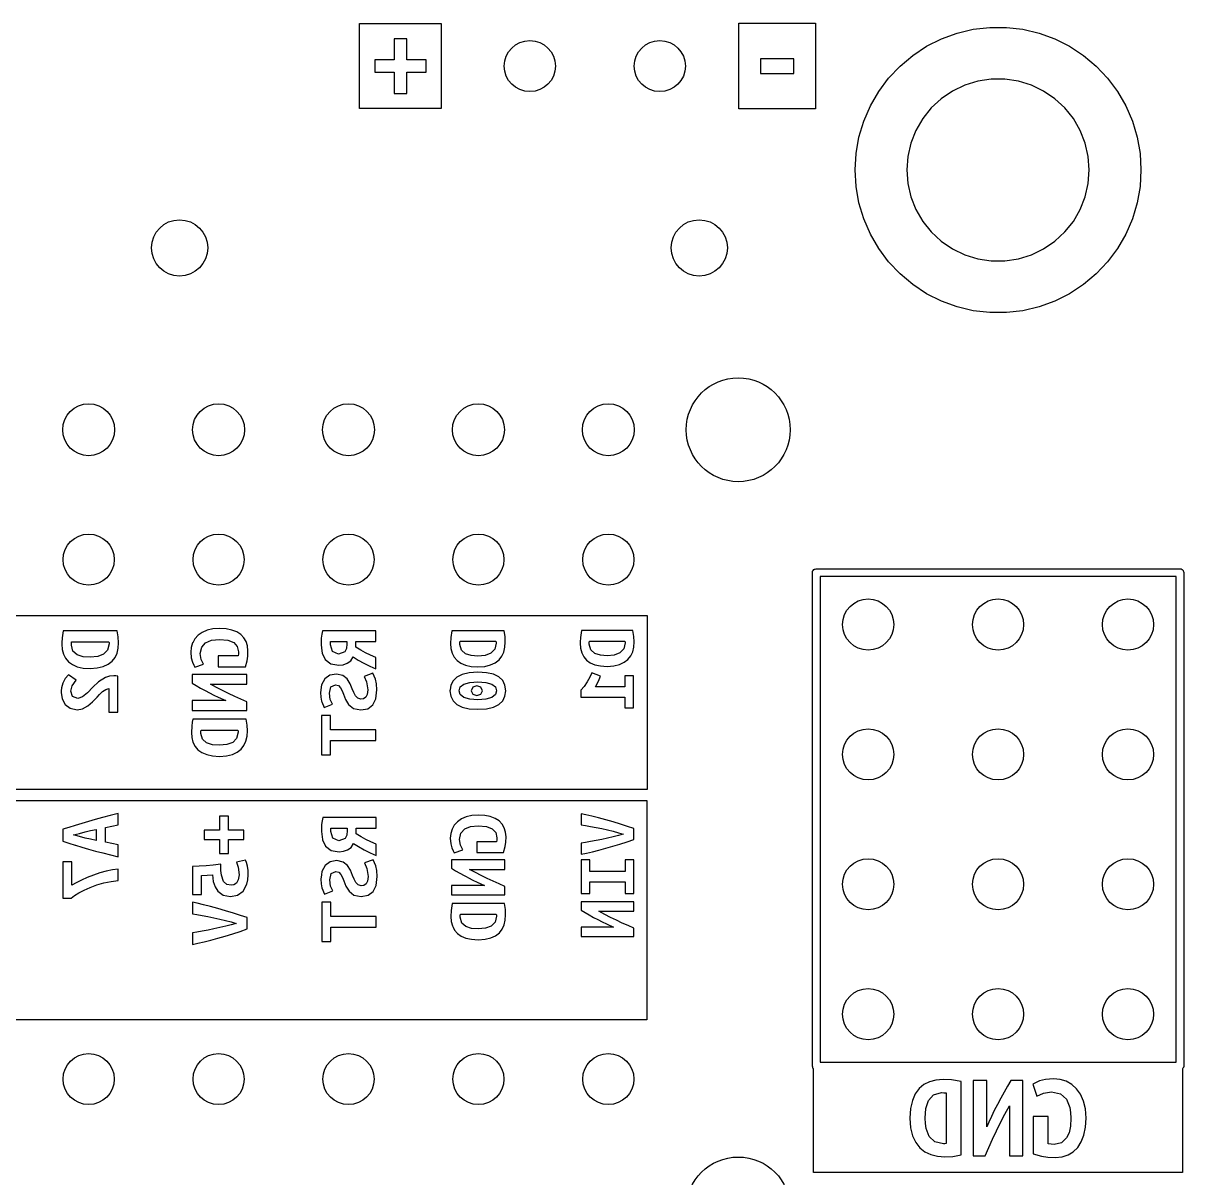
# Model space of a CAD drawing. Extents: x 51 to 109, y -109 to -51.7.
# Drawn here: x 86.35 to 109.04, y -74.32 to -51.74 of the extents above; entities that cross this region are included whole.
import ezdxf

# ---------------------------------------------------------------- set-up
doc = ezdxf.new("R2010")
doc.units = 0
doc.layers.add('BLACK', color=7, linetype='CONTINUOUS')

msp = doc.modelspace()

# ---------------------------------------------------------------- linework, layer by layer
at = {"layer": 'BLACK', "linetype": 'CONTINUOUS'}
for p, q in [((92.9283, -53.4102), (92.9283, -51.7458)), ((92.9283, -51.7458), (93.2259, -51.7458)), ((93.2259, -51.7458), (94.2261, -51.7458)), ((94.2261, -51.7458), (94.2261, -51.7458)), ((94.2261, -51.7458), (94.5237, -51.7458)), ((94.5237, -51.7458), (94.5237, -53.4102)), ((100.342, -53.4166), (100.342, -51.7394)), ((100.342, -51.7394), (100.64, -51.7394)), ((100.64, -51.7394), (101.544, -51.7394)), ((101.544, -51.7394), (101.842, -51.7394)), ((101.842, -51.7394), (101.842, -53.4166)), ((104.303, -52.0445), (104.609, -51.9334)), ((104.609, -51.9334), (104.925, -51.8584)), ((104.925, -51.8584), (105.248, -51.8207)), ((105.248, -51.8207), (105.572, -51.8207)), ((105.572, -51.8207), (105.895, -51.8584)), ((105.895, -51.8584), (106.211, -51.9334)), ((106.211, -51.9334), (106.517, -52.0445)), ((93.8522, -52.0434), (93.5998, -52.0434)), ((93.5998, -52.0434), (93.5998, -52.4577)), ((93.8522, -52.4577), (93.8522, -52.0434)), ((104.013, -52.1903), (104.303, -52.0445)), ((106.517, -52.0445), (106.807, -52.1903)), ((103.493, -52.5777), (103.742, -52.3689)), ((103.742, -52.3689), (104.013, -52.1903)), ((106.807, -52.1903), (107.078, -52.3689)), ((107.078, -52.3689), (107.327, -52.5777)), ((93.5998, -52.4577), (93.2259, -52.4577)), ((93.2259, -52.4577), (93.2259, -52.6983)), ((94.2261, -52.4577), (93.8522, -52.4577)), ((94.2261, -52.6983), (94.2261, -52.4577)), ((101.418, -52.4339), (100.766, -52.4339)), ((100.766, -52.4339), (100.766, -52.7221)), ((101.418, -52.7221), (101.418, -52.4339)), ((103.27, -52.8141), (103.493, -52.5777)), ((107.327, -52.5777), (107.55, -52.8141)), ((93.2259, -52.6983), (93.5998, -52.6983)), ((93.5998, -52.6983), (93.5998, -53.1126)), ((93.8522, -53.1126), (93.8522, -52.6983)), ((93.8522, -52.6983), (94.2261, -52.6983)), ((100.766, -52.7221), (101.418, -52.7221)), ((103.076, -53.0747), (103.27, -52.8141)), ((105.277, -52.832), (105.013, -52.8717)), ((105.543, -52.832), (105.277, -52.832)), ((105.807, -52.8717), (105.543, -52.832)), ((107.55, -52.8141), (107.744, -53.0747)), ((102.913, -53.3561), (103.076, -53.0747)), ((104.519, -53.0659), (104.298, -53.216)), ((104.759, -52.9503), (104.519, -53.0659)), ((105.013, -52.8717), (104.759, -52.9503)), ((106.061, -52.9503), (105.807, -52.8717)), ((106.301, -53.0659), (106.061, -52.9503)), ((106.522, -53.216), (106.301, -53.0659)), ((107.744, -53.0747), (107.907, -53.3561)), ((93.5998, -53.1126), (93.8522, -53.1126)), ((104.298, -53.216), (104.103, -53.3973)), ((106.717, -53.3973), (106.522, -53.216)), ((93.2259, -53.4102), (92.9283, -53.4102)), ((93.5998, -53.4102), (93.2259, -53.4102)), ((94.2261, -53.4102), (93.5998, -53.4102)), ((94.5237, -53.4102), (94.2261, -53.4102)), ((100.64, -53.4166), (100.342, -53.4166)), ((100.766, -53.4166), (100.64, -53.4166)), ((101.544, -53.4166), (100.766, -53.4166)), ((101.842, -53.4166), (101.544, -53.4166)), ((102.784, -53.6544), (102.913, -53.3561)), ((104.103, -53.3973), (103.937, -53.6056)), ((106.883, -53.6056), (106.717, -53.3973)), ((107.907, -53.3561), (108.036, -53.6544)), ((102.691, -53.9657), (102.784, -53.6544)), ((103.937, -53.6056), (103.804, -53.8364)), ((107.016, -53.8364), (106.883, -53.6056)), ((108.036, -53.6544), (108.129, -53.9657)), ((102.635, -54.2856), (102.691, -53.9657)), ((103.804, -53.8364), (103.706, -54.0845)), ((107.114, -54.0845), (107.016, -53.8364)), ((108.129, -53.9657), (108.185, -54.2856)), ((103.706, -54.0845), (103.647, -54.3443)), ((107.173, -54.3443), (107.114, -54.0845)), ((102.616, -54.61), (102.635, -54.2856)), ((103.647, -54.3443), (103.627, -54.61)), ((107.193, -54.61), (107.173, -54.3443)), ((108.185, -54.2856), (108.204, -54.61)), ((102.635, -54.9344), (102.616, -54.61)), ((103.627, -54.61), (103.647, -54.8757)), ((107.173, -54.8757), (107.193, -54.61)), ((108.204, -54.61), (108.185, -54.9344)), ((103.647, -54.8757), (103.706, -55.1355)), ((107.114, -55.1355), (107.173, -54.8757)), ((102.691, -55.2543), (102.635, -54.9344)), ((103.706, -55.1355), (103.804, -55.3836)), ((107.016, -55.3836), (107.114, -55.1355)), ((108.185, -54.9344), (108.129, -55.2543)), ((102.784, -55.5656), (102.691, -55.2543)), ((108.129, -55.2543), (108.036, -55.5656)), ((102.913, -55.8639), (102.784, -55.5656)), ((103.804, -55.3836), (103.937, -55.6144)), ((106.883, -55.6144), (107.016, -55.3836)), ((108.036, -55.5656), (107.907, -55.8639)), ((103.937, -55.6144), (104.103, -55.8227)), ((106.717, -55.8227), (106.883, -55.6144)), ((103.076, -56.1453), (102.913, -55.8639)), ((104.103, -55.8227), (104.298, -56.004)), ((104.298, -56.004), (104.519, -56.1541)), ((106.301, -56.1541), (106.522, -56.004)), ((106.522, -56.004), (106.717, -55.8227)), ((107.907, -55.8639), (107.744, -56.1453)), ((103.27, -56.4059), (103.076, -56.1453)), ((104.519, -56.1541), (104.759, -56.2697)), ((104.759, -56.2697), (105.013, -56.3483)), ((105.807, -56.3483), (106.061, -56.2697)), ((106.061, -56.2697), (106.301, -56.1541)), ((107.744, -56.1453), (107.55, -56.4059)), ((103.493, -56.6423), (103.27, -56.4059)), ((105.013, -56.3483), (105.277, -56.388)), ((105.277, -56.388), (105.543, -56.388)), ((105.543, -56.388), (105.807, -56.3483)), ((107.55, -56.4059), (107.327, -56.6423)), ((103.742, -56.8511), (103.493, -56.6423)), ((107.327, -56.6423), (107.078, -56.8511)), ((104.013, -57.0297), (103.742, -56.8511)), ((107.078, -56.8511), (106.807, -57.0297)), ((104.303, -57.1755), (104.013, -57.0297)), ((104.609, -57.2866), (104.303, -57.1755)), ((106.517, -57.1755), (106.211, -57.2866)), ((106.807, -57.0297), (106.517, -57.1755)), ((104.925, -57.3616), (104.609, -57.2866)), ((105.248, -57.3993), (104.925, -57.3616)), ((105.572, -57.3993), (105.248, -57.3993)), ((105.895, -57.3616), (105.572, -57.3993)), ((106.211, -57.2866), (105.895, -57.3616)), ((101.779, -62.484), (101.781, -62.4743)), ((101.779, -72.136), (101.779, -62.484)), ((101.78, -62.471), (101.782, -62.4681)), ((101.781, -62.4743), (101.78, -62.471)), ((101.782, -62.4681), (101.784, -62.4583)), ((101.784, -62.4583), (101.796, -62.4434)), ((101.796, -62.4434), (101.806, -62.4265)), ((101.806, -62.4265), (101.812, -62.4242)), ((101.812, -62.4242), (101.816, -62.419)), ((101.816, -62.419), (101.836, -62.4157)), ((101.836, -62.4157), (101.854, -62.409)), ((101.854, -62.409), (108.966, -62.409)), ((101.929, -62.559), (101.929, -72.061)), ((108.891, -62.559), (101.929, -62.559)), ((108.891, -72.061), (108.891, -62.559)), ((108.966, -62.409), (108.976, -62.4107)), ((108.976, -62.4107), (108.979, -62.4101)), ((108.979, -62.4101), (108.982, -62.4118)), ((108.982, -62.4118), (108.992, -62.4135)), ((108.992, -62.4135), (109.007, -62.426)), ((109.007, -62.426), (109.023, -62.4358)), ((109.023, -62.4358), (109.026, -62.4421)), ((109.026, -62.4421), (109.031, -62.4465)), ((109.031, -62.4465), (109.034, -62.4657)), ((109.034, -62.4657), (109.041, -62.484)), ((109.041, -62.484), (109.041, -72.136)), ((61.4721, -63.3231), (98.5479, -63.3231)), ((98.5479, -63.3231), (98.5479, -63.5751)), ((87.1307, -63.6241), (87.1097, -63.7626)), ((88.1896, -63.6241), (87.1307, -63.6241)), ((88.2098, -63.7424), (88.1896, -63.6241)), ((88.2159, -63.8555), (88.2098, -63.7424)), ((89.7685, -63.7111), (89.7064, -63.779)), ((89.8479, -63.6553), (89.7685, -63.7111)), ((89.9442, -63.6125), (89.8479, -63.6553)), ((90.0569, -63.5852), (89.9442, -63.6125)), ((90.1856, -63.5761), (90.0569, -63.5852)), ((90.3156, -63.5839), (90.1856, -63.5761)), ((90.4287, -63.6073), (90.3156, -63.5839)), ((90.5248, -63.6449), (90.4287, -63.6073)), ((90.6035, -63.6955), (90.5248, -63.6449)), ((90.665, -63.7585), (90.6035, -63.6955)), ((90.7091, -63.8331), (90.665, -63.7585)), ((92.1872, -63.6891), (92.1786, -63.7635)), ((92.2, -63.6216), (92.1872, -63.6891)), ((93.2422, -63.6216), (92.2, -63.6216)), ((93.2422, -63.8318), (93.2422, -63.6216)), ((94.7113, -63.7538), (94.7062, -63.8702)), ((94.7315, -63.6205), (94.7113, -63.7538)), ((95.7506, -63.6205), (94.7315, -63.6205)), ((95.77, -63.7344), (95.7506, -63.6205)), ((95.7759, -63.8432), (95.77, -63.7344)), ((97.2445, -63.751), (97.2405, -63.8432)), ((97.2645, -63.6194), (97.2445, -63.751)), ((98.2709, -63.6194), (97.2645, -63.6194)), ((98.29, -63.7318), (98.2709, -63.6194)), ((98.2959, -63.8393), (98.29, -63.7318)), ((98.5479, -63.5751), (98.5479, -63.8393)), ((87.1055, -63.8598), (87.1044, -63.8835)), ((87.1044, -63.8835), (87.1123, -63.9859)), ((87.1097, -63.7626), (87.1055, -63.8598)), ((87.1123, -63.9859), (87.136, -64.079)), ((87.292, -63.9028), (87.2929, -63.8713)), ((87.3227, -64.0203), (87.292, -63.9028)), ((87.2929, -63.8713), (87.2973, -63.8397)), ((87.2973, -63.8397), (88.0266, -63.8397)), ((88.0283, -63.8783), (88.0003, -64.0019)), ((88.0266, -63.8397), (88.0283, -63.859)), ((88.0283, -63.859), (88.0283, -63.8783)), ((88.1853, -64.058), (88.2083, -63.9613)), ((88.2083, -63.9613), (88.2159, -63.8555)), ((89.6355, -63.946), (89.6266, -64.0399)), ((89.6621, -63.8582), (89.6355, -63.946)), ((89.6636, -63.8555), (89.6621, -63.8582)), ((89.7064, -63.779), (89.6636, -63.8555)), ((89.8118, -64.0693), (89.8395, -63.9413)), ((89.8395, -63.9413), (89.9165, -63.8556)), ((89.9165, -63.8556), (90.0342, -63.8071)), ((90.0342, -63.8071), (90.1856, -63.7924)), ((90.1856, -63.7924), (90.3524, -63.8076)), ((90.3524, -63.8076), (90.4685, -63.853)), ((90.4685, -63.853), (90.5367, -63.9279)), ((90.5367, -63.9279), (90.5594, -64.0313)), ((90.7357, -63.9185), (90.7091, -63.8331)), ((90.7446, -64.0139), (90.7357, -63.9185)), ((92.1744, -63.8352), (92.1726, -63.895)), ((92.1726, -63.895), (92.1875, -64.0139)), ((92.1786, -63.7635), (92.1744, -63.8352)), ((92.3555, -63.895), (92.3563, -63.866)), ((92.3948, -64.03), (92.3555, -63.895)), ((92.3563, -63.866), (92.3606, -63.8318)), ((92.3606, -63.8318), (92.6784, -63.8318)), ((92.6679, -63.9706), (92.6365, -64.0334)), ((92.6784, -63.8779), (92.6679, -63.9706)), ((92.6784, -63.8318), (92.6784, -63.8779)), ((92.8527, -63.9412), (92.8527, -63.8318)), ((92.8527, -63.8318), (93.2422, -63.8318)), ((92.9494, -63.999), (92.8527, -63.9412)), ((94.7062, -63.8702), (94.7138, -63.9687)), ((94.7138, -63.9687), (94.7366, -64.0583)), ((94.8868, -63.8887), (94.8876, -63.8584)), ((94.9163, -64.0018), (94.8868, -63.8887)), ((94.8876, -63.8584), (94.8918, -63.828)), ((94.8918, -63.828), (95.5937, -63.828)), ((95.5684, -63.9841), (95.4941, -64.0617)), ((95.5953, -63.8651), (95.5684, -63.9841)), ((95.5937, -63.828), (95.5953, -63.8466)), ((95.5953, -63.8466), (95.5953, -63.8651)), ((95.7463, -64.0381), (95.7685, -63.9451)), ((95.7685, -63.9451), (95.7759, -63.8432)), ((97.2405, -63.8432), (97.2395, -63.866)), ((97.2395, -63.866), (97.247, -63.9632)), ((97.247, -63.9632), (97.2695, -64.0517)), ((97.4178, -63.8843), (97.4186, -63.8543)), ((97.4469, -63.9959), (97.4178, -63.8843)), ((97.4186, -63.8543), (97.4228, -63.8243)), ((97.4228, -63.8243), (98.1159, -63.8243)), ((98.0909, -63.9784), (98.0176, -64.0551)), ((98.1176, -63.861), (98.0909, -63.9784)), ((98.1159, -63.8243), (98.1176, -63.8426)), ((98.1176, -63.8426), (98.1176, -63.861)), ((98.2667, -64.0318), (98.2886, -63.9399)), ((98.2886, -63.9399), (98.2959, -63.8393)), ((98.5479, -63.8393), (98.5479, -64.3649)), ((87.136, -64.079), (87.1765, -64.1607)), ((87.1765, -64.1607), (87.235, -64.2289)), ((87.4042, -64.0921), (87.3227, -64.0203)), ((87.5217, -64.129), (87.4042, -64.0921)), ((87.6584, -64.1395), (87.5217, -64.129)), ((87.8066, -64.1263), (87.6584, -64.1395)), ((87.9232, -64.0825), (87.8066, -64.1263)), ((88.0003, -64.0019), (87.9232, -64.0825)), ((88.088, -64.2166), (88.1456, -64.1436)), ((88.1456, -64.1436), (88.1853, -64.058)), ((89.6266, -64.0399), (89.6361, -64.1515)), ((89.6361, -64.1515), (89.6578, -64.2372)), ((89.8308, -64.1835), (89.8118, -64.0693)), ((89.8741, -64.277), (89.8308, -64.1835)), ((90.5525, -64.1143), (90.1614, -64.1143)), ((90.1614, -64.1143), (90.1614, -64.3272)), ((90.5577, -64.0728), (90.5525, -64.1143)), ((90.5594, -64.0313), (90.5577, -64.0728)), ((90.6961, -64.3272), (90.7273, -64.2086)), ((90.7273, -64.2086), (90.7402, -64.1197)), ((90.7402, -64.1197), (90.7446, -64.0139)), ((92.1875, -64.0139), (92.1932, -64.059)), ((92.1932, -64.059), (92.2564, -64.1855)), ((92.2564, -64.1855), (92.3649, -64.2666)), ((92.5178, -64.0813), (92.3948, -64.03)), ((92.6365, -64.0334), (92.5178, -64.0813)), ((92.6869, -64.2572), (92.7531, -64.2073)), ((92.7531, -64.2073), (92.8014, -64.1325)), ((92.8014, -64.1325), (92.8996, -64.194)), ((92.8996, -64.194), (93.0124, -64.2572)), ((93.0449, -64.0531), (92.9494, -63.999)), ((93.1416, -64.102), (93.0449, -64.0531)), ((93.2422, -64.1445), (93.1416, -64.102)), ((93.2422, -64.3649), (93.2422, -64.1445)), ((94.7366, -64.0583), (94.7756, -64.137)), ((94.7756, -64.137), (94.8319, -64.2026)), ((94.8319, -64.2026), (94.9057, -64.2551)), ((94.9947, -64.071), (94.9163, -64.0018)), ((95.1078, -64.1064), (94.9947, -64.071)), ((95.2394, -64.1165), (95.1078, -64.1064)), ((95.3819, -64.1039), (95.2394, -64.1165)), ((95.4941, -64.0617), (95.3819, -64.1039)), ((95.5791, -64.2479), (95.6527, -64.1907)), ((95.6527, -64.1907), (95.7082, -64.1205)), ((95.7082, -64.1205), (95.7463, -64.0381)), ((97.2695, -64.0517), (97.308, -64.1294)), ((97.308, -64.1294), (97.3636, -64.1942)), ((97.3636, -64.1942), (97.4365, -64.2461)), ((97.5244, -64.0642), (97.4469, -63.9959)), ((97.636, -64.0992), (97.5244, -64.0642)), ((97.766, -64.1092), (97.636, -64.0992)), ((97.9068, -64.0967), (97.766, -64.1092)), ((98.0176, -64.0551), (97.9068, -64.0967)), ((98.1015, -64.239), (98.1742, -64.1825)), ((98.1742, -64.1825), (98.229, -64.1132)), ((98.229, -64.1132), (98.2667, -64.0318)), ((87.235, -64.2289), (87.3117, -64.2835)), ((87.3117, -64.2835), (87.4069, -64.3244)), ((87.4069, -64.3244), (87.5219, -64.3501)), ((87.5219, -64.3501), (87.6584, -64.3586)), ((87.6584, -64.3586), (87.798, -64.3492)), ((87.798, -64.3492), (87.9153, -64.3209)), ((87.9153, -64.3209), (88.0115, -64.276)), ((88.0115, -64.276), (88.088, -64.2166)), ((89.6578, -64.2372), (89.6837, -64.2969)), ((89.6837, -64.2969), (89.7045, -64.3324)), ((89.7045, -64.3324), (89.8741, -64.277)), ((90.1614, -64.3272), (90.6961, -64.3272)), ((92.3649, -64.2666), (92.5195, -64.2948)), ((92.5195, -64.2948), (92.6075, -64.2854)), ((92.6075, -64.2854), (92.6869, -64.2572)), ((93.0124, -64.2572), (93.1303, -64.3162)), ((93.1303, -64.3162), (93.2422, -64.3649)), ((94.9057, -64.2551), (94.9973, -64.2945)), ((94.9973, -64.2945), (95.108, -64.3192)), ((95.2377, -64.432), (95.0708, -64.4425)), ((95.108, -64.3192), (95.2394, -64.3274)), ((95.4064, -64.4423), (95.2377, -64.432)), ((95.2394, -64.3274), (95.3737, -64.3183)), ((95.3737, -64.3183), (95.4865, -64.2911)), ((95.4865, -64.2911), (95.5791, -64.2479)), ((97.4365, -64.2461), (97.5269, -64.285)), ((97.5269, -64.285), (97.6362, -64.3094)), ((97.6362, -64.3094), (97.766, -64.3175)), ((97.766, -64.3175), (97.8987, -64.3086)), ((97.8987, -64.3086), (98.0101, -64.2817)), ((98.0101, -64.2817), (98.1015, -64.239)), ((98.5479, -64.3649), (98.5479, -65.1273)), ((87.1272, -64.6435), (87.1009, -64.7353)), ((87.1719, -64.557), (87.1272, -64.6435)), ((87.2359, -64.4813), (87.1719, -64.557)), ((87.3867, -64.5883), (87.2359, -64.4813)), ((87.3043, -64.6987), (87.3867, -64.5883)), ((87.8241, -64.619), (87.7084, -64.7259)), ((87.96, -64.5366), (87.8241, -64.619)), ((88.0371, -64.5122), (87.96, -64.5366)), ((88.1213, -64.5041), (88.0371, -64.5122)), ((88.1581, -64.5033), (88.1213, -64.5041)), ((88.2019, -64.5076), (88.1581, -64.5033)), ((88.2019, -65.2159), (88.2019, -64.5076)), ((90.7221, -64.4743), (89.6508, -64.4743)), ((89.6508, -64.4743), (89.6508, -64.4769)), ((89.6508, -64.4769), (89.6508, -64.6456)), ((89.6508, -64.6456), (89.7302, -64.6941)), ((90.1295, -64.7307), (90.0108, -64.6664)), ((90.0108, -64.6664), (90.7221, -64.6664)), ((90.7221, -64.6664), (90.7221, -64.4743)), ((92.2444, -64.5639), (92.1816, -64.6786)), ((92.3444, -64.4915), (92.2444, -64.5639)), ((92.4768, -64.4674), (92.3444, -64.4915)), ((92.6024, -64.4947), (92.4768, -64.4674)), ((92.6869, -64.5639), (92.6024, -64.4947)), ((92.7433, -64.657), (92.6869, -64.5639)), ((92.7826, -64.7561), (92.7433, -64.657)), ((93.1841, -64.452), (93.0133, -64.5135)), ((93.0133, -64.5135), (93.0645, -64.6237)), ((93.0645, -64.6237), (93.0884, -64.7801)), ((93.2362, -64.5699), (93.1841, -64.452)), ((93.2574, -64.6617), (93.2362, -64.5699)), ((93.2644, -64.7801), (93.2574, -64.6617)), ((94.7544, -64.5983), (94.7094, -64.6877)), ((94.8294, -64.5265), (94.7544, -64.5983)), ((94.9347, -64.474), (94.8294, -64.5265)), ((94.895, -64.7201), (94.9652, -64.6648)), ((95.0708, -64.4425), (94.9347, -64.474)), ((94.9652, -64.6648), (95.0801, -64.6307)), ((95.0801, -64.6307), (95.2377, -64.6193)), ((95.2377, -64.6193), (95.3965, -64.6307)), ((95.3965, -64.6307), (95.5118, -64.6648)), ((95.5436, -64.4732), (95.4064, -64.4423)), ((95.5118, -64.6648), (95.5821, -64.7201)), ((95.6493, -64.5248), (95.5436, -64.4732)), ((95.7243, -64.596), (95.6493, -64.5248)), ((95.7693, -64.686), (95.7243, -64.596)), ((97.3761, -64.6224), (97.3161, -64.7107)), ((97.4278, -64.5291), (97.3761, -64.6224)), ((97.4661, -64.4425), (97.4278, -64.5291)), ((97.636, -64.5091), (97.4661, -64.4425)), ((97.5361, -64.7174), (97.5952, -64.6108)), ((97.5952, -64.6108), (97.636, -64.5091)), ((98.2825, -64.5008), (98.1126, -64.5008)), ((98.1126, -64.5008), (98.1126, -64.7174)), ((98.2825, -65.1273), (98.2825, -64.5008)), ((87.0951, -64.7959), (87.0922, -64.8267)), ((87.0922, -64.8267), (87.1114, -64.9547)), ((87.1009, -64.7353), (87.0951, -64.7959)), ((87.2797, -64.8057), (87.3043, -64.6987)), ((87.3157, -64.9074), (87.2797, -64.8057)), ((87.6058, -64.8329), (87.5112, -64.9153)), ((87.7084, -64.7259), (87.6058, -64.8329)), ((87.7934, -64.9214), (87.8434, -64.8688)), ((87.8434, -64.8688), (87.903, -64.8127)), ((87.903, -64.8127), (87.9652, -64.768)), ((87.9652, -64.768), (88.0231, -64.7496)), ((88.0231, -64.7496), (88.0231, -65.2159)), ((89.7302, -64.6941), (89.8161, -64.7425)), ((89.8161, -64.7425), (89.905, -64.7903)), ((89.905, -64.7903), (89.9935, -64.8368)), ((89.9935, -64.8368), (90.0805, -64.881)), ((90.0805, -64.881), (90.1648, -64.9216)), ((90.2481, -64.7921), (90.1295, -64.7307)), ((90.3664, -64.8507), (90.2481, -64.7921)), ((90.4848, -64.9064), (90.3664, -64.8507)), ((92.1816, -64.6786), (92.1607, -64.8296)), ((92.1607, -64.8296), (92.1662, -64.9208)), ((92.3367, -64.845), (92.367, -64.7194)), ((92.3538, -64.9654), (92.3367, -64.845)), ((92.367, -64.7194), (92.458, -64.6776)), ((92.458, -64.6776), (92.5118, -64.6946)), ((92.5118, -64.6946), (92.5528, -64.7382)), ((92.5528, -64.7382), (92.5844, -64.798)), ((92.5844, -64.798), (92.61, -64.8638)), ((92.61, -64.8638), (92.6519, -64.9672)), ((92.8125, -64.8279), (92.7826, -64.7561)), ((92.8484, -64.8928), (92.8125, -64.8279)), ((92.8937, -64.9407), (92.8484, -64.8928)), ((93.0773, -64.8681), (93.0466, -64.9236)), ((93.0884, -64.7801), (93.0773, -64.8681)), ((93.2441, -64.9516), (93.2644, -64.7801)), ((94.6965, -64.7801), (94.6944, -64.7947)), ((94.6944, -64.7947), (94.7093, -64.9035)), ((94.7094, -64.6877), (94.6965, -64.7801)), ((94.8716, -64.7947), (94.895, -64.7201)), ((94.895, -64.8704), (94.8716, -64.7947)), ((94.9652, -64.9255), (94.895, -64.8704)), ((95.1415, -64.7273), (95.1078, -64.7964)), ((95.1078, -64.7964), (95.1415, -64.8631)), ((95.2208, -64.7019), (95.1415, -64.7273)), ((95.1415, -64.8631), (95.2208, -64.8892)), ((95.2993, -64.7273), (95.2208, -64.7019)), ((95.2208, -64.8892), (95.2993, -64.8631)), ((95.3322, -64.7964), (95.2993, -64.7273)), ((95.2993, -64.8631), (95.3322, -64.7964)), ((95.5821, -64.8704), (95.5118, -64.9255)), ((95.5821, -64.7201), (95.6055, -64.7947)), ((95.605, -64.7964), (95.5821, -64.8704)), ((95.6055, -64.7947), (95.605, -64.7964)), ((95.7843, -64.7947), (95.7693, -64.686)), ((95.7693, -64.9035), (95.7843, -64.7947)), ((97.3161, -64.7107), (97.2511, -64.7824)), ((97.2511, -64.7824), (97.2511, -64.7947)), ((97.2511, -64.7947), (97.2511, -64.9223)), ((98.1126, -64.7174), (97.5361, -64.7174)), ((87.1114, -64.9547), (87.1693, -65.0634)), ((87.1693, -65.0634), (87.2666, -65.1388)), ((87.4182, -64.9477), (87.3157, -64.9074)), ((87.5112, -64.9153), (87.4182, -64.9477)), ((87.5103, -65.1458), (87.6111, -65.0897)), ((87.6111, -65.0897), (87.7058, -65.0108)), ((87.7058, -65.0108), (87.7934, -64.9214)), ((90.3102, -64.9883), (89.6508, -64.9883)), ((89.6508, -64.9883), (89.6508, -65.1804)), ((90.1648, -64.9216), (90.3102, -64.9883)), ((90.6033, -64.9591), (90.4848, -64.9064)), ((90.7221, -65.009), (90.6033, -64.9591)), ((90.7221, -65.1804), (90.7221, -65.009)), ((92.1662, -64.9208), (92.1829, -64.9996)), ((92.1829, -64.9996), (92.1867, -65.009)), ((92.1867, -65.009), (92.2324, -65.1218)), ((92.2324, -65.1218), (92.3948, -65.0603)), ((92.3948, -65.0603), (92.3538, -64.9654)), ((92.6519, -64.9672), (92.7134, -65.0663)), ((92.7134, -65.0663), (92.8091, -65.1406)), ((92.9518, -64.9595), (92.8937, -64.9407)), ((93.0022, -64.9518), (92.9518, -64.9595)), ((93.0466, -64.9236), (93.0022, -64.9518)), ((93.0852, -65.1455), (93.1833, -65.0731)), ((93.1833, -65.0731), (93.2441, -64.9516)), ((94.7093, -64.9035), (94.754, -64.9934)), ((94.754, -64.9934), (94.8285, -65.0647)), ((94.8285, -65.0647), (94.9336, -65.1162)), ((94.9336, -65.1162), (95.07, -65.1472)), ((95.0801, -64.959), (94.9652, -64.9255)), ((95.2377, -64.9702), (95.0801, -64.959)), ((95.3965, -64.959), (95.2377, -64.9702)), ((95.5118, -64.9255), (95.3965, -64.959)), ((95.4064, -65.1472), (95.5436, -65.1162)), ((95.5436, -65.1162), (95.6493, -65.0647)), ((95.6493, -65.0647), (95.7243, -64.9934)), ((95.7243, -64.9934), (95.7693, -64.9035)), ((97.2511, -64.9223), (98.1126, -64.9223)), ((98.1126, -64.9223), (98.1126, -65.1273)), ((87.2666, -65.1388), (87.4025, -65.1668)), ((87.4025, -65.1668), (87.5103, -65.1458)), ((88.0231, -65.2159), (88.2019, -65.2159)), ((89.6508, -65.1804), (90.7221, -65.1804)), ((92.3589, -65.2807), (92.1846, -65.2807)), ((92.1846, -65.2807), (92.1846, -65.5819)), ((92.3589, -65.5592), (92.3589, -65.2807)), ((92.8091, -65.1406), (92.9535, -65.1696)), ((92.9535, -65.1696), (93.0852, -65.1455)), ((95.07, -65.1472), (95.2377, -65.1575)), ((95.2377, -65.1575), (95.4064, -65.1472)), ((98.1126, -65.1273), (98.2825, -65.1273)), ((98.5479, -65.1273), (98.5479, -65.2159)), ((98.5479, -65.2159), (98.5479, -65.771)), ((89.6439, -65.4901), (89.6387, -65.6095)), ((89.6566, -65.4065), (89.6439, -65.4901)), ((89.6647, -65.3534), (89.6566, -65.4065)), ((90.7099, -65.3534), (89.6647, -65.3534)), ((89.8248, -65.5974), (89.8291, -65.5663)), ((89.8291, -65.5663), (90.549, -65.5663)), ((90.549, -65.5663), (90.5507, -65.5853)), ((90.7299, -65.4702), (90.7099, -65.3534)), ((90.7359, -65.5819), (90.7299, -65.4702)), ((93.2422, -65.5592), (92.3589, -65.5592)), ((93.2422, -65.771), (93.2422, -65.5592)), ((89.6387, -65.6095), (89.6465, -65.7106)), ((89.6465, -65.7106), (89.6699, -65.8025)), ((89.6699, -65.8025), (89.7099, -65.8832)), ((89.8239, -65.6286), (89.8248, -65.5974)), ((89.8542, -65.7445), (89.8239, -65.6286)), ((89.9346, -65.8155), (89.8542, -65.7445)), ((90.523, -65.7264), (90.4469, -65.806)), ((90.5507, -65.6044), (90.523, -65.7264)), ((90.5507, -65.5853), (90.5507, -65.6044)), ((90.6665, -65.8663), (90.7056, -65.7817)), ((90.7056, -65.7817), (90.7283, -65.6863)), ((90.7283, -65.6863), (90.7359, -65.5819)), ((92.1846, -65.5819), (92.1846, -66.0495)), ((92.3589, -66.0495), (92.3589, -65.771)), ((92.3589, -65.771), (93.2422, -65.771)), ((98.5479, -65.771), (98.5479, -66.4729)), ((89.7099, -65.8832), (89.7676, -65.9505)), ((89.7676, -65.9505), (89.8037, -65.9761)), ((89.8037, -65.9761), (89.8434, -66.0043)), ((89.8434, -66.0043), (89.9372, -66.0448)), ((90.0506, -65.8518), (89.9346, -65.8155)), ((90.1856, -65.8622), (90.0506, -65.8518)), ((90.3318, -65.8492), (90.1856, -65.8622)), ((90.4469, -65.806), (90.3318, -65.8492)), ((90.4391, -66.0413), (90.5341, -65.997)), ((90.5341, -65.997), (90.6096, -65.9384)), ((90.6096, -65.9384), (90.6665, -65.8663)), ((89.9372, -66.0448), (90.0508, -66.0701)), ((90.0508, -66.0701), (90.1856, -66.0785)), ((90.1856, -66.0785), (90.3234, -66.0692)), ((90.3234, -66.0692), (90.4391, -66.0413)), ((92.1846, -66.0495), (92.3589, -66.0495)), ((98.5479, -66.4729), (98.5479, -66.7249)), ((98.5479, -66.7249), (61.4721, -66.7249)), ((61.4788, -66.9432), (98.5412, -66.9432)), ((98.5412, -66.9432), (98.5412, -67.1953)), ((87.4937, -67.3904), (87.3668, -67.4289)), ((87.6239, -67.3513), (87.4937, -67.3904)), ((87.7594, -67.3119), (87.6239, -67.3513)), ((87.902, -67.2728), (87.7594, -67.3119)), ((88.0517, -67.2339), (87.902, -67.2728)), ((88.2086, -67.1953), (88.0517, -67.2339)), ((88.2086, -67.4197), (88.2086, -67.1953)), ((90.3618, -67.2487), (90.1871, -67.2487)), ((90.1871, -67.2487), (90.1871, -67.5204)), ((90.3618, -67.5204), (90.3618, -67.2487)), ((92.1938, -67.3392), (92.1853, -67.4135)), ((92.2067, -67.2717), (92.1938, -67.3392)), ((93.2489, -67.2717), (92.2067, -67.2717)), ((93.2489, -67.4819), (93.2489, -67.2717)), ((94.8394, -67.3566), (94.7789, -67.4228)), ((94.9168, -67.3022), (94.8394, -67.3566)), ((95.0107, -67.2605), (94.9168, -67.3022)), ((95.1205, -67.2339), (95.0107, -67.2605)), ((95.246, -67.225), (95.1205, -67.2339)), ((95.3728, -67.2326), (95.246, -67.225)), ((95.4831, -67.2554), (95.3728, -67.2326)), ((95.5767, -67.2921), (95.4831, -67.2554)), ((95.6535, -67.3414), (95.5767, -67.2921)), ((95.7134, -67.4028), (95.6535, -67.3414)), ((97.3511, -67.2203), (97.2578, -67.2011)), ((97.2578, -67.2011), (97.2578, -67.4177)), ((97.4678, -67.2478), (97.3511, -67.2203)), ((97.6, -67.2815), (97.4678, -67.2478)), ((97.7402, -67.3194), (97.6, -67.2815)), ((97.8845, -67.3607), (97.7402, -67.3194)), ((98.0293, -67.4044), (97.8845, -67.3607)), ((98.5412, -67.1953), (98.5412, -67.4894)), ((87.2434, -67.4667), (87.1234, -67.5038)), ((87.1234, -67.5038), (87.1234, -67.7387)), ((87.3668, -67.4289), (87.2434, -67.4667)), ((87.3337, -67.616), (87.4503, -67.5836)), ((87.4503, -67.6484), (87.3337, -67.616)), ((87.4503, -67.5836), (87.559, -67.5555)), ((87.559, -67.5555), (87.6668, -67.531)), ((87.6668, -67.531), (87.779, -67.5091)), ((87.779, -67.5091), (87.779, -67.7212)), ((87.9579, -67.4687), (88.2086, -67.4197)), ((87.9579, -67.758), (87.9579, -67.4687)), ((90.1871, -67.5204), (89.8859, -67.5204)), ((89.8859, -67.5204), (89.8859, -67.7038)), ((90.663, -67.5204), (90.3618, -67.5204)), ((90.663, -67.7038), (90.663, -67.5204)), ((92.181, -67.4853), (92.1793, -67.5451)), ((92.1793, -67.5451), (92.1992, -67.7038)), ((92.1853, -67.4135), (92.181, -67.4853)), ((92.3621, -67.5451), (92.363, -67.5161)), ((92.4014, -67.6801), (92.3621, -67.5451)), ((92.363, -67.5161), (92.3673, -67.4819)), ((92.3673, -67.4819), (92.6851, -67.4819)), ((92.6851, -67.528), (92.6746, -67.6207)), ((92.6851, -67.4819), (92.6851, -67.528)), ((92.8593, -67.5912), (92.8593, -67.4819)), ((92.8593, -67.4819), (93.2489, -67.4819)), ((92.9561, -67.6491), (92.8593, -67.5912)), ((94.7097, -67.5857), (94.7011, -67.6772)), ((94.7357, -67.5), (94.7097, -67.5857)), ((94.7789, -67.4228), (94.7357, -67.5)), ((94.8816, -67.7059), (94.9086, -67.581)), ((94.9086, -67.581), (94.9837, -67.4975)), ((94.9837, -67.4975), (95.0984, -67.4503)), ((95.0984, -67.4503), (95.246, -67.4359)), ((95.246, -67.4359), (95.4086, -67.4507)), ((95.4086, -67.4507), (95.5219, -67.495)), ((95.5219, -67.495), (95.5883, -67.5679)), ((95.5883, -67.5679), (95.6105, -67.6687)), ((95.7564, -67.4756), (95.7134, -67.4028)), ((95.7823, -67.5589), (95.7564, -67.4756)), ((95.791, -67.6519), (95.7823, -67.5589)), ((97.2578, -67.4177), (97.3442, -67.4302)), ((97.3442, -67.4302), (97.4436, -67.4477)), ((97.4436, -67.4477), (97.5511, -67.4688)), ((97.5511, -67.4688), (97.6619, -67.4919)), ((97.6619, -67.4919), (97.7735, -67.5169)), ((97.7735, -67.5169), (97.8835, -67.5435)), ((97.8835, -67.5435), (97.987, -67.5708)), ((97.987, -67.5708), (98.0793, -67.5977)), ((98.0793, -67.5977), (97.9882, -67.6244)), ((98.1667, -67.4481), (98.0293, -67.4044)), ((98.2892, -67.4894), (98.1667, -67.4481)), ((98.2892, -67.701), (98.2892, -67.4894)), ((98.5412, -67.4894), (98.5412, -68.015)), ((87.1234, -67.7387), (87.2444, -67.7772)), ((87.2444, -67.7772), (87.369, -67.8156)), ((87.369, -67.8156), (87.3741, -67.8172)), ((87.3741, -67.8172), (87.4973, -67.8539)), ((87.559, -67.6765), (87.4503, -67.6484)), ((87.6668, -67.7002), (87.559, -67.6765)), ((87.779, -67.7212), (87.6668, -67.7002)), ((88.2086, -67.8089), (87.9579, -67.758)), ((88.2086, -68.0403), (88.2086, -67.8089)), ((89.8859, -67.7038), (90.1871, -67.7038)), ((90.1871, -67.7038), (90.1871, -67.8089)), ((90.1871, -67.8089), (90.1871, -67.9755)), ((90.3618, -67.9755), (90.3618, -67.7038)), ((90.3618, -67.7038), (90.663, -67.7038)), ((92.1992, -67.7038), (92.1998, -67.7091)), ((92.1998, -67.7091), (92.263, -67.8356)), ((92.263, -67.8356), (92.3715, -67.9167)), ((92.5244, -67.7313), (92.4014, -67.6801)), ((92.6432, -67.6835), (92.5244, -67.7313)), ((92.6746, -67.6207), (92.6432, -67.6835)), ((92.7598, -67.8574), (92.8081, -67.7826)), ((92.8081, -67.7826), (92.9063, -67.8441)), ((92.9063, -67.8441), (93.0191, -67.9073)), ((93.0515, -67.7032), (92.9561, -67.6491)), ((93.1483, -67.7521), (93.0515, -67.7032)), ((93.2489, -67.7946), (93.1483, -67.7521)), ((93.2489, -68.015), (93.2489, -67.7946)), ((94.7011, -67.6772), (94.7104, -67.786)), ((94.7104, -67.786), (94.7315, -67.8695)), ((94.9002, -67.8172), (94.8816, -67.7059)), ((94.9423, -67.9083), (94.9002, -67.8172)), ((95.6037, -67.7497), (95.2224, -67.7497)), ((95.2224, -67.7497), (95.2224, -67.9572)), ((95.6088, -67.7092), (95.6037, -67.7497)), ((95.6105, -67.6687), (95.6088, -67.7092)), ((95.7437, -67.9572), (95.7741, -67.8417)), ((95.7741, -67.8417), (95.7868, -67.755)), ((95.7868, -67.755), (95.791, -67.6519)), ((97.3445, -67.7626), (97.2578, -67.7776)), ((97.2578, -67.7776), (97.2578, -67.9926)), ((97.4444, -67.7443), (97.3445, -67.7626)), ((97.5525, -67.7235), (97.4444, -67.7443)), ((97.6635, -67.701), (97.5525, -67.7235)), ((97.7752, -67.6768), (97.6635, -67.701)), ((97.7402, -67.8768), (97.8772, -67.8374)), ((97.8815, -67.6519), (97.7752, -67.6768)), ((97.8772, -67.8374), (98.0168, -67.7943)), ((97.8851, -67.651), (97.8815, -67.6519)), ((97.9882, -67.6244), (97.8851, -67.651)), ((98.0168, -67.7943), (98.1553, -67.7485)), ((98.1553, -67.7485), (98.2892, -67.701)), ((87.4973, -67.8539), (87.6292, -67.8921)), ((87.6292, -67.8921), (87.7656, -67.93)), ((87.7656, -67.93), (87.9077, -67.9673)), ((87.9077, -67.9673), (88.0553, -68.0041)), ((88.0553, -68.0041), (88.2086, -68.0403)), ((90.1871, -67.9755), (90.3618, -67.9755)), ((92.3715, -67.9167), (92.5262, -67.9449)), ((92.5262, -67.9449), (92.6141, -67.9355)), ((92.6141, -67.9355), (92.6936, -67.9073)), ((92.6936, -67.9073), (92.7598, -67.8574)), ((93.0191, -67.9073), (93.137, -67.9663)), ((93.137, -67.9663), (93.2489, -68.015)), ((94.7315, -67.8695), (94.7568, -67.9277)), ((94.7568, -67.9277), (94.777, -67.9623)), ((94.777, -67.9623), (94.9423, -67.9083)), ((95.2224, -67.9572), (95.7437, -67.9572)), ((97.2578, -67.9926), (97.3636, -67.9703)), ((97.3636, -67.9703), (97.4811, -67.9434)), ((97.4811, -67.9434), (97.6075, -67.9122)), ((97.6075, -67.9122), (97.7402, -67.8768)), ((98.5412, -68.015), (98.5412, -68.1026)), ((87.3022, -68.142), (87.1234, -68.142)), ((87.1234, -68.142), (87.1234, -68.5277)), ((87.3022, -68.5978), (87.3022, -68.142)), ((88.2086, -68.2875), (88.0931, -68.2993)), ((88.2086, -68.5066), (88.2086, -68.2875)), ((89.7897, -68.2252), (89.6575, -68.2317)), ((89.6575, -68.2317), (89.6575, -68.2875)), ((89.6575, -68.2875), (89.6575, -68.7785)), ((89.9266, -68.2161), (89.7897, -68.2252)), ((90.0674, -68.204), (89.9266, -68.2161)), ((90.2113, -68.1884), (90.0674, -68.204)), ((90.215, -68.3074), (90.2113, -68.1884)), ((90.6958, -68.1053), (90.5193, -68.1486)), ((90.5193, -68.1486), (90.5539, -68.2455)), ((90.5539, -68.2455), (90.5695, -68.3926)), ((90.7149, -68.1547), (90.6958, -68.1053)), ((90.7331, -68.2265), (90.7149, -68.1547)), ((90.746, -68.3095), (90.7331, -68.2265)), ((92.2511, -68.214), (92.1883, -68.3287)), ((92.351, -68.1416), (92.2511, -68.214)), ((92.4834, -68.1175), (92.351, -68.1416)), ((92.609, -68.1448), (92.4834, -68.1175)), ((92.6936, -68.214), (92.609, -68.1448)), ((92.75, -68.3071), (92.6936, -68.214)), ((93.1908, -68.1021), (93.0199, -68.1636)), ((93.0199, -68.1636), (93.0712, -68.2738)), ((93.0712, -68.2738), (93.0951, -68.4302)), ((93.2429, -68.22), (93.1908, -68.1021)), ((93.264, -68.3118), (93.2429, -68.22)), ((95.769, -68.1006), (94.7247, -68.1006)), ((94.7247, -68.1006), (94.7247, -68.2677)), ((94.7247, -68.2677), (94.8021, -68.3149)), ((95.1914, -68.3506), (95.0756, -68.2879)), ((95.0756, -68.2879), (95.769, -68.2879)), ((95.769, -68.2879), (95.769, -68.1006)), ((97.4278, -68.1026), (97.2578, -68.1026)), ((97.2578, -68.1026), (97.2578, -68.622)), ((97.4278, -68.3275), (97.4278, -68.1026)), ((98.2892, -68.1026), (98.1192, -68.1026)), ((98.1192, -68.1026), (98.1192, -68.3275)), ((98.2892, -68.7574), (98.2892, -68.1026)), ((98.5412, -68.1026), (98.5412, -69.4372)), ((87.4907, -68.4978), (87.3888, -68.5491)), ((87.6035, -68.4472), (87.4907, -68.4978)), ((87.7229, -68.4005), (87.6035, -68.4472)), ((87.8463, -68.3591), (87.7229, -68.4005)), ((87.971, -68.3243), (87.8463, -68.3591)), ((87.9272, -68.5531), (88.0681, -68.5226)), ((88.0931, -68.2993), (87.971, -68.3243)), ((88.0681, -68.5226), (88.2086, -68.5066)), ((89.834, -68.4099), (89.95, -68.4013)), ((89.834, -68.7785), (89.834, -68.4099)), ((89.95, -68.4013), (90.0486, -68.3926)), ((90.0486, -68.3926), (90.0663, -68.5236)), ((90.0663, -68.5236), (90.1009, -68.6303)), ((90.226, -68.4013), (90.215, -68.3074)), ((90.2675, -68.5267), (90.226, -68.4013)), ((90.5557, -68.4956), (90.5202, -68.5596)), ((90.5695, -68.3926), (90.5557, -68.4956)), ((90.7253, -68.5795), (90.7447, -68.4934)), ((90.7447, -68.4934), (90.7512, -68.3943)), ((90.7512, -68.3943), (90.746, -68.3095)), ((92.1792, -68.3943), (92.1674, -68.4797)), ((92.1674, -68.4797), (92.1729, -68.5709)), ((92.1883, -68.3287), (92.1792, -68.3943)), ((92.3433, -68.4951), (92.3737, -68.3695)), ((92.3604, -68.6155), (92.3433, -68.4951)), ((92.3737, -68.3695), (92.4646, -68.3276)), ((92.4646, -68.3276), (92.5185, -68.3447)), ((92.5185, -68.3447), (92.5595, -68.3883)), ((92.5595, -68.3883), (92.5911, -68.4481)), ((92.5911, -68.4481), (92.6167, -68.5139)), ((92.6167, -68.5139), (92.6586, -68.6172)), ((92.7893, -68.4062), (92.75, -68.3071)), ((92.8192, -68.478), (92.7893, -68.4062)), ((92.8551, -68.5429), (92.8192, -68.478)), ((93.084, -68.5181), (93.0533, -68.5737)), ((93.0951, -68.4302), (93.084, -68.5181)), ((93.2508, -68.6017), (93.2711, -68.4302)), ((93.2711, -68.4302), (93.264, -68.3118)), ((94.8021, -68.3149), (94.8858, -68.3622)), ((94.8858, -68.3622), (94.9725, -68.4088)), ((94.9725, -68.4088), (95.0132, -68.4302)), ((95.0132, -68.4302), (95.0588, -68.4541)), ((95.0588, -68.4541), (95.1435, -68.4971)), ((95.1435, -68.4971), (95.2258, -68.5368)), ((95.307, -68.4105), (95.1914, -68.3506)), ((95.4223, -68.4676), (95.307, -68.4105)), ((95.5377, -68.5219), (95.4223, -68.4676)), ((95.6533, -68.5733), (95.5377, -68.5219)), ((98.1192, -68.3275), (97.4278, -68.3275)), ((87.1234, -68.5277), (87.1234, -68.8502)), ((87.3888, -68.5491), (87.3022, -68.5978)), ((87.3517, -68.8007), (87.4389, -68.7468)), ((87.4389, -68.7468), (87.5437, -68.6922)), ((87.5437, -68.6922), (87.6616, -68.6407)), ((87.6616, -68.6407), (87.7902, -68.5938)), ((87.7902, -68.5938), (87.9272, -68.5531)), ((90.1009, -68.6303), (90.1524, -68.7128)), ((90.1524, -68.7128), (90.2606, -68.7919)), ((90.3316, -68.5856), (90.2675, -68.5267)), ((90.4138, -68.6003), (90.3316, -68.5856)), ((90.4709, -68.5916), (90.4138, -68.6003)), ((90.5202, -68.5596), (90.4709, -68.5916)), ((90.5427, -68.7924), (90.6526, -68.7128)), ((90.6526, -68.7128), (90.7253, -68.5795)), ((92.1729, -68.5709), (92.1896, -68.6497)), ((92.1896, -68.6497), (92.2391, -68.7719)), ((92.2391, -68.7719), (92.4014, -68.7104)), ((92.4014, -68.7104), (92.3604, -68.6155)), ((92.6586, -68.6172), (92.7201, -68.7163)), ((92.7201, -68.7163), (92.8158, -68.7907)), ((92.9003, -68.5908), (92.8551, -68.5429)), ((92.9584, -68.6096), (92.9003, -68.5908)), ((93.0088, -68.6019), (92.9584, -68.6096)), ((93.0533, -68.5737), (93.0088, -68.6019)), ((93.0919, -68.7956), (93.1899, -68.7232)), ((93.1899, -68.7232), (93.2508, -68.6017)), ((95.3675, -68.6017), (94.7247, -68.6017)), ((94.7247, -68.6017), (94.7247, -68.789)), ((95.2258, -68.5368), (95.3675, -68.6017)), ((95.769, -68.622), (95.6533, -68.5733)), ((95.769, -68.789), (95.769, -68.622)), ((97.2578, -68.622), (97.2578, -68.7574)), ((97.4278, -68.7574), (97.4278, -68.5341)), ((97.4278, -68.5341), (98.1192, -68.5341)), ((98.1192, -68.5341), (98.1192, -68.7574)), ((87.1234, -68.8502), (87.2864, -68.8502)), ((87.2864, -68.8502), (87.3517, -68.8007)), ((89.6575, -68.7785), (89.834, -68.7785)), ((89.7544, -68.9525), (89.6575, -68.9325)), ((89.6575, -68.9325), (89.6575, -68.9837)), ((89.8756, -68.981), (89.7544, -68.9525)), ((90.2606, -68.7919), (90.4051, -68.8183)), ((90.4051, -68.8183), (90.5427, -68.7924)), ((92.3655, -68.9308), (92.1913, -68.9308)), ((92.1913, -68.9308), (92.1913, -69.2319)), ((92.3655, -69.2093), (92.3655, -68.9308)), ((92.8158, -68.7907), (92.9601, -68.8197)), ((92.9601, -68.8197), (93.0919, -68.7956)), ((94.7382, -68.9577), (94.718, -69.091)), ((94.7247, -68.789), (95.769, -68.789)), ((95.7572, -68.9577), (94.7382, -68.9577)), ((95.7766, -69.0716), (95.7572, -68.9577)), ((97.2578, -68.7574), (97.4278, -68.7574)), ((98.2892, -68.9223), (97.2578, -68.9223)), ((97.2578, -68.9223), (97.2578, -69.0873)), ((98.1192, -68.7574), (98.2892, -68.7574)), ((98.2892, -69.1073), (98.2892, -68.9223)), ((89.6575, -68.9837), (89.6575, -69.0035)), ((89.6575, -69.0035), (89.6575, -69.1575)), ((89.6575, -69.1575), (89.7473, -69.1705)), ((89.7473, -69.1705), (89.8505, -69.1887)), ((89.8505, -69.1887), (89.9621, -69.2105)), ((90.0129, -69.016), (89.8756, -68.981)), ((90.1585, -69.0554), (90.0129, -69.016)), ((90.3084, -69.0983), (90.1585, -69.0554)), ((90.4588, -69.1437), (90.3084, -69.0983)), ((90.6015, -69.1891), (90.4588, -69.1437)), ((90.7287, -69.2319), (90.6015, -69.1891)), ((94.718, -69.091), (94.7129, -69.2074)), ((94.8934, -69.226), (94.8943, -69.1956)), ((94.8943, -69.1956), (94.8985, -69.1652)), ((94.8985, -69.1652), (95.6003, -69.1652)), ((95.602, -69.2023), (95.575, -69.3213)), ((95.6003, -69.1652), (95.602, -69.1838)), ((95.602, -69.1838), (95.602, -69.2023)), ((95.7752, -69.2823), (95.7825, -69.1804)), ((95.7825, -69.1804), (95.7766, -69.0716)), ((97.2578, -69.0873), (97.3342, -69.1339)), ((97.3342, -69.1339), (97.4166, -69.1804)), ((97.4166, -69.1804), (97.4169, -69.1806)), ((97.4169, -69.1806), (97.5025, -69.2266)), ((97.7187, -69.1692), (97.6044, -69.1073)), ((97.6044, -69.1073), (98.2892, -69.1073)), ((97.8328, -69.2284), (97.7187, -69.1692)), ((89.9621, -69.2105), (90.0772, -69.2345)), ((90.0772, -69.2345), (90.1931, -69.2605)), ((90.1948, -69.4266), (90.0789, -69.4517)), ((90.1931, -69.2605), (90.3073, -69.2882)), ((90.3091, -69.3998), (90.1948, -69.4266)), ((90.3073, -69.2882), (90.4148, -69.3165)), ((90.4161, -69.3721), (90.3091, -69.3998)), ((90.4148, -69.3165), (90.5107, -69.3444)), ((90.5107, -69.3444), (90.4161, -69.3721)), ((90.7287, -69.4517), (90.7287, -69.2319)), ((92.1913, -69.2319), (92.1913, -69.6996)), ((93.2489, -69.2093), (92.3655, -69.2093)), ((92.3655, -69.6996), (92.3655, -69.4211)), ((92.3655, -69.4211), (93.2489, -69.4211)), ((93.2489, -69.4211), (93.2489, -69.2093)), ((94.7129, -69.2074), (94.7205, -69.3059)), ((94.7205, -69.3059), (94.7433, -69.3955)), ((94.7433, -69.3955), (94.756, -69.4211)), ((94.756, -69.4211), (94.7823, -69.4742)), ((94.9229, -69.339), (94.8934, -69.226)), ((95.0014, -69.4082), (94.9229, -69.339)), ((95.1144, -69.4436), (95.0014, -69.4082)), ((95.5008, -69.3989), (95.3886, -69.4411)), ((95.575, -69.3213), (95.5008, -69.3989)), ((95.7148, -69.4577), (95.753, -69.3753)), ((95.753, -69.3753), (95.7752, -69.2823)), ((97.8926, -69.4172), (97.2578, -69.4172)), ((97.2578, -69.4172), (97.2578, -69.6022)), ((97.5025, -69.2266), (97.5877, -69.2714)), ((97.5877, -69.2714), (97.6714, -69.3139)), ((97.6714, -69.3139), (97.7527, -69.3531)), ((97.7527, -69.3531), (97.8926, -69.4172)), ((97.9468, -69.2847), (97.8328, -69.2284)), ((98.0607, -69.3383), (97.9468, -69.2847)), ((98.1749, -69.3892), (98.0607, -69.3383)), ((98.2892, -69.4372), (98.1749, -69.3892)), ((89.7475, -69.5158), (89.6575, -69.5313)), ((89.6575, -69.5313), (89.6575, -69.7546)), ((89.8513, -69.4967), (89.7475, -69.5158)), ((89.9636, -69.4751), (89.8513, -69.4967)), ((90.0789, -69.4517), (89.9636, -69.4751)), ((90.0207, -69.6711), (90.1585, -69.6343)), ((90.1585, -69.6343), (90.3008, -69.5934)), ((90.3008, -69.5934), (90.4458, -69.5486)), ((90.4458, -69.5486), (90.5896, -69.501)), ((90.5896, -69.501), (90.7287, -69.4517)), ((94.7823, -69.4742), (94.8386, -69.5398)), ((94.8386, -69.5398), (94.9124, -69.5923)), ((94.9124, -69.5923), (95.0039, -69.6317)), ((95.0039, -69.6317), (95.1146, -69.6564)), ((95.246, -69.4537), (95.1144, -69.4436)), ((95.1146, -69.6564), (95.246, -69.6646)), ((95.3886, -69.4411), (95.246, -69.4537)), ((95.246, -69.6646), (95.3804, -69.6556)), ((95.3804, -69.6556), (95.4932, -69.6283)), ((95.4932, -69.6283), (95.5858, -69.5851)), ((95.5858, -69.5851), (95.6594, -69.528)), ((95.6594, -69.528), (95.7148, -69.4577)), ((97.2578, -69.6022), (98.2892, -69.6022)), ((98.2892, -69.6022), (98.2892, -69.4372)), ((98.5412, -69.4372), (98.5412, -69.8076)), ((89.6575, -69.7546), (89.7674, -69.7314)), ((89.7674, -69.7314), (89.8894, -69.7035)), ((89.8894, -69.7035), (90.0207, -69.6711)), ((92.1913, -69.6996), (92.3655, -69.6996)), ((98.5412, -69.8076), (98.5412, -70.2389)), ((98.5412, -70.2389), (98.5412, -70.9807)), ((98.5412, -70.9807), (98.5412, -71.2328)), ((98.5412, -71.2328), (61.4788, -71.2328)), ((101.786, -72.1543), (101.779, -72.136)), ((101.789, -72.1735), (101.786, -72.1543)), ((101.929, -72.061), (108.891, -72.061)), ((109.038, -72.1519), (109.036, -72.1617)), ((109.04, -72.149), (109.038, -72.1519)), ((109.041, -72.136), (109.039, -72.1457)), ((109.039, -72.1457), (109.04, -72.149)), ((101.794, -72.1778), (101.789, -72.1735)), ((101.797, -72.1842), (101.794, -72.1778)), ((101.803, -72.188), (101.797, -72.1842)), ((101.803, -74.2188), (101.803, -72.188)), ((106.493, -72.3829), (106.34, -72.396)), ((106.623, -72.3951), (106.493, -72.3829)), ((109.024, -72.1766), (109.017, -72.189)), ((109.017, -72.189), (109.017, -74.2188)), ((109.036, -72.1617), (109.024, -72.1766)), ((103.865, -72.5769), (103.79, -72.6811)), ((103.957, -72.4975), (103.865, -72.5769)), ((104.068, -72.4424), (103.957, -72.4975)), ((104.195, -72.4102), (104.068, -72.4424)), ((104.334, -72.3995), (104.195, -72.4102)), ((104.498, -72.4067), (104.334, -72.3995)), ((104.686, -72.4352), (104.498, -72.4067)), ((104.686, -73.8735), (104.686, -72.4352)), ((105.189, -72.4162), (104.924, -72.4162)), ((104.924, -72.4162), (104.924, -73.8902)), ((105.189, -73.3234), (105.189, -72.4162)), ((105.593, -72.5254), (105.527, -72.6436)), ((105.66, -72.4162), (105.593, -72.5254)), ((105.896, -72.4162), (105.66, -72.4162)), ((105.896, -73.8902), (105.896, -72.4162)), ((106.14, -72.4614), (106.091, -72.49)), ((106.091, -72.49), (106.167, -72.7234)), ((106.222, -72.4257), (106.14, -72.4614)), ((106.34, -72.396), (106.222, -72.4257)), ((106.743, -72.4317), (106.623, -72.3951)), ((106.852, -72.4927), (106.743, -72.4317)), ((106.946, -72.5781), (106.852, -72.4927)), ((107.023, -72.6874), (106.946, -72.5781)), ((103.735, -72.8103), (103.7, -72.9666)), ((103.79, -72.6811), (103.735, -72.8103)), ((104, -72.9663), (104.05, -72.8067)), ((104.05, -72.8067), (104.148, -72.696)), ((104.148, -72.696), (104.307, -72.6543)), ((104.307, -72.6543), (104.35, -72.6555)), ((104.35, -72.6555), (104.393, -72.6615)), ((104.393, -72.6615), (104.393, -73.6521)), ((105.461, -72.7659), (105.397, -72.8877)), ((105.527, -72.6436), (105.461, -72.7659)), ((106.167, -72.7234), (106.296, -72.6638)), ((106.296, -72.6638), (106.453, -72.6376)), ((106.453, -72.6376), (106.629, -72.6757)), ((106.629, -72.6757), (106.747, -72.7817)), ((106.747, -72.7817), (106.814, -72.9436)), ((107.082, -72.8198), (107.023, -72.6874)), ((107.119, -72.9749), (107.082, -72.8198)), ((103.7, -72.9666), (103.688, -73.152)), ((103.986, -73.152), (104, -72.9663)), ((105.336, -73.0073), (105.28, -73.1234)), ((105.397, -72.8877), (105.336, -73.0073)), ((105.543, -73.0749), (105.631, -72.9115)), ((105.631, -72.9115), (105.631, -73.8902)), ((106.814, -72.9436), (106.829, -73.0428)), ((106.829, -73.0428), (106.834, -73.152)), ((107.132, -73.152), (107.119, -72.9749)), ((103.688, -73.152), (103.701, -73.3416)), ((103.99, -73.2571), (103.986, -73.152)), ((104.004, -73.3532), (103.99, -73.2571)), ((105.231, -73.2306), (105.189, -73.3234)), ((105.28, -73.1234), (105.231, -73.2306)), ((105.378, -73.4008), (105.458, -73.238)), ((105.458, -73.238), (105.543, -73.0749)), ((106.391, -73.1187), (106.098, -73.1187)), ((106.098, -73.1187), (106.098, -73.8545)), ((106.391, -73.6568), (106.391, -73.1187)), ((106.834, -73.152), (106.825, -73.3127)), ((107.121, -73.3309), (107.132, -73.152)), ((103.701, -73.3416), (103.74, -73.5009)), ((103.74, -73.5009), (103.801, -73.6315)), ((104.063, -73.5116), (104.004, -73.3532)), ((104.173, -73.6163), (104.063, -73.5116)), ((105.301, -73.5637), (105.378, -73.4008)), ((106.797, -73.4425), (106.751, -73.5413)), ((106.825, -73.3127), (106.797, -73.4425)), ((107.037, -73.6187), (107.089, -73.4866)), ((107.089, -73.4866), (107.121, -73.3309)), ((103.801, -73.6315), (103.881, -73.7354)), ((103.881, -73.7354), (103.98, -73.8137)), ((104.341, -73.6544), (104.173, -73.6163)), ((104.367, -73.6544), (104.341, -73.6544)), ((104.393, -73.6521), (104.367, -73.6544)), ((105.16, -73.8902), (105.229, -73.7268)), ((105.229, -73.7268), (105.301, -73.5637)), ((106.448, -73.664), (106.391, -73.6568)), ((106.505, -73.6663), (106.448, -73.664)), ((106.648, -73.6351), (106.505, -73.6663)), ((106.751, -73.5413), (106.648, -73.6351)), ((106.881, -73.8116), (106.967, -73.7271)), ((106.967, -73.7271), (107.037, -73.6187)), ((103.98, -73.8137), (104.097, -73.8676)), ((104.097, -73.8676), (104.228, -73.8988)), ((104.228, -73.8988), (104.372, -73.9092)), ((104.372, -73.9092), (104.525, -73.9009)), ((104.525, -73.9009), (104.686, -73.8735)), ((104.924, -73.8902), (105.16, -73.8902)), ((105.631, -73.8902), (105.896, -73.8902)), ((106.098, -73.8545), (106.261, -73.8973)), ((106.261, -73.8973), (106.384, -73.9152)), ((106.384, -73.9152), (106.529, -73.9211)), ((106.529, -73.9211), (106.66, -73.9089)), ((106.66, -73.9089), (106.778, -73.8723)), ((106.778, -73.8723), (106.881, -73.8116)), ((103.688, -74.2188), (101.803, -74.2188)), ((104.372, -74.2188), (103.688, -74.2188)), ((105.16, -74.2188), (104.372, -74.2188)), ((106.529, -74.2188), (105.16, -74.2188)), ((107.132, -74.2188), (106.529, -74.2188)), ((109.017, -74.2188), (107.132, -74.2188))]:
    msp.add_line(p, q, dxfattribs=at)
at = {"layer": 'BLACK'}
for centre, radius in [((96.256, -52.578), 0.5), ((98.796, -52.578), 0.5), ((89.408, -56.134), 0.55), ((99.568, -56.134), 0.55), ((100.33, -59.69), 1.016), ((87.63, -59.69), 0.508), ((90.17, -59.69), 0.508), ((92.71, -59.69), 0.508), ((95.25, -59.69), 0.508), ((97.79, -59.69), 0.508), ((87.63, -62.23), 0.5), ((90.17, -62.23), 0.5), ((92.71, -62.23), 0.5), ((95.25, -62.23), 0.5), ((97.79, -62.23), 0.5), ((102.87, -63.5), 0.5), ((105.41, -63.5), 0.5), ((107.95, -63.5), 0.5), ((102.87, -66.04), 0.5), ((105.41, -66.04), 0.5), ((107.95, -66.04), 0.5), ((102.87, -68.58), 0.5), ((105.41, -68.58), 0.5), ((107.95, -68.58), 0.5), ((102.87, -71.12), 0.5), ((105.41, -71.12), 0.5), ((107.95, -71.12), 0.5), ((87.63, -72.39), 0.5), ((90.17, -72.39), 0.5), ((92.71, -72.39), 0.5), ((95.25, -72.39), 0.5), ((97.79, -72.39), 0.5), ((100.33, -74.93), 1.016)]:
    msp.add_circle(centre, radius, dxfattribs=at)

doc.saveas('drawing.dxf')
